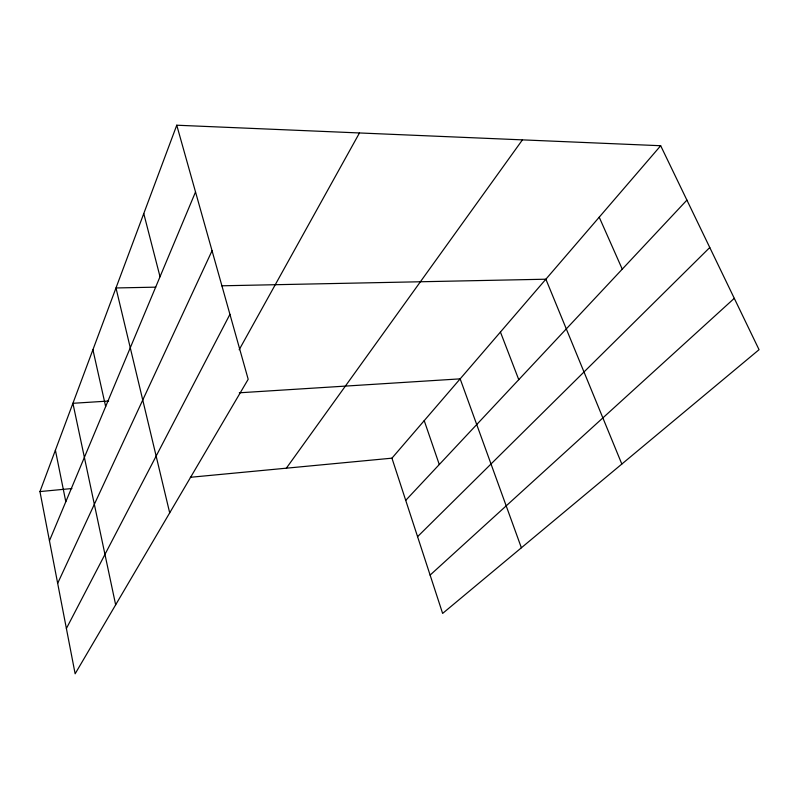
<?xml version="1.0" encoding="UTF-8"?>
<svg xmlns="http://www.w3.org/2000/svg" width="799" height="799" viewBox="0 0 799 799"><rect width="100%" height="100%" fill="white"/><g stroke="black" fill="none" stroke-linecap="round" stroke-linejoin="round"><path stroke-width="1.2" d="M176.759 125.213L248.189 379.275L75.136 673.787L39.95 491.575L176.759 125.213L660.683 145.728L759.05 349.682L442.626 613.422L391.949 458.167L660.683 145.728M49.448 540.783L195.525 191.96M57.668 583.31L212.045 250.736M66.387 628.513L229.932 314.337M239.171 349.752L359.47 132.954M286.352 468.184L522.436 139.865M405.722 500.364L686.91 200.12M417.567 536.668L709.772 247.52M430.112 575.09L734.281 298.337M39.95 491.575L71.91 488.539M190.362 477.293L391.949 458.167M108.634 401.038L72.919 403.295L115.655 604.833M239.31 392.798L460.164 378.856L521.377 547.774M155.805 287.151L115.985 287.96L169.698 512.848M221.752 285.802L545.877 279.211L621.832 464.049M599.22 217.188L622.251 269.163M500.434 332.034L518.761 379.665M424.219 420.644L439.28 464.529M143.76 213.563L160.03 276.724M92.914 349.732L105.658 406.561M55.401 450.187L65.808 501.732"/></g></svg>
